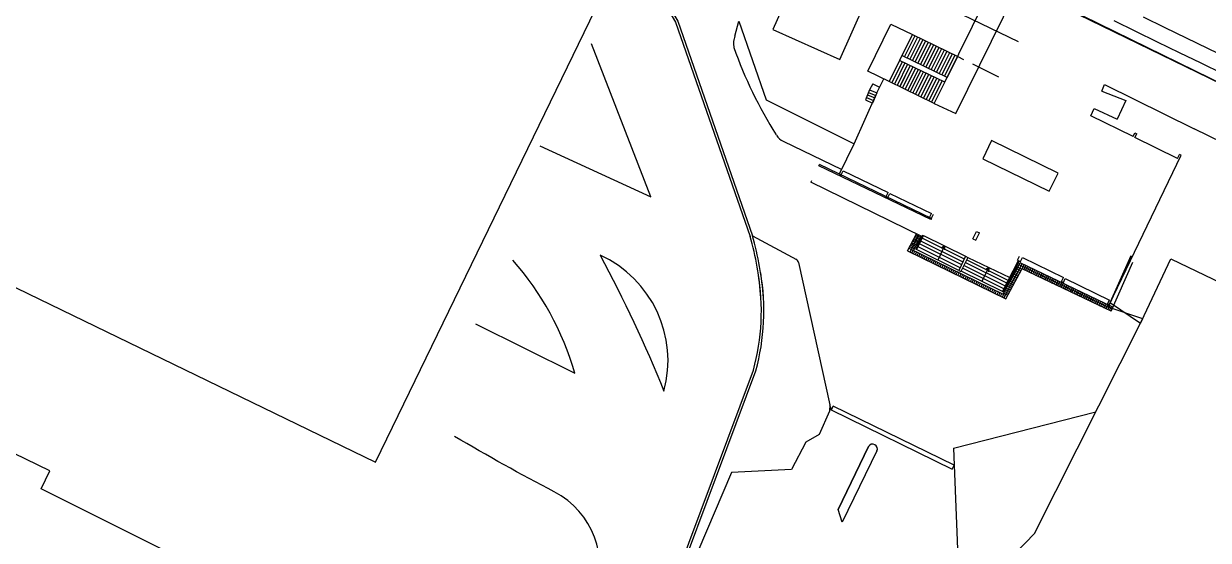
# Model space of a CAD drawing. Header units: metres. Extents: x 320405 to 332543, y 7395686 to 7410003.
# Drawn here: x 325873.4 to 325993.3, y 7397498.1 to 7397550.4 of the extents above; entities that cross this region are included whole.
import ezdxf

# ---------------------------------------------------------------- set-up
doc = ezdxf.new("R2010")
doc.units = ezdxf.units.M
doc.header["$LTSCALE"] = 10
doc.header["$MEASUREMENT"] = 0
doc.linetypes.add('CONTINUO', pattern=[0])
for name, color, linetype in [('Edificações', 30, 'Continuous'), ('T-ALVENARIA', 45, 'CONTINUO'), ('T-CATRACA', 45, 'CONTINUO'), ('T-CIMENTADO', 252, 'Continuous'), ('T-ESCADA', 45, 'CONTINUO'), ('T-GRELHA', 252, 'CONTINUO'), ('T-GUIA', 230, 'Continuous'), ('T-MURETA', 45, 'CONTINUO'), ('T-MURO', 30, 'CONTINUO'), ('T-PLATAFORMA', 45, 'CONTINUO'), ('T-PORTAO', 45, 'CONTINUO'), ('T-TRILHO', 20, 'CONTINUO'), ('Vias Primárias', 230, 'Continuous')]:
    doc.layers.add(name, color=color, linetype=linetype)

# ---------------------------------------------------------------- blocks, each defined once
blk = doc.blocks.new('topografia ÁGUA BRANCA - LAPA_X')
at = {"layer": 'T-ALVENARIA', "flags": 128}
blk.add_lwpolyline([(153309.29, 253400.21), (153306.79, 253394.59), (153313.58, 253391.57), (153316.08, 253397.19), (153309.29, 253400.21)], close=True, dxfattribs=at)
for points in [[(153318.57, 253389.35), (153316.43, 253390.41), (153318.74, 253395.17)], [(153340.11, 253388.42), (153340.38, 253389.08)], [(153340.11, 253388.42), (153342.54, 253387.48)], [(153315.05, 253383.03), (153317.25, 253388.02)], [(153342.54, 253387.48), (153341.65, 253385.57)], [(153339.01, 253385.92), (153339.35, 253386.64)], [(153343.28, 253383.81), (153339.01, 253385.92)], [(153339.35, 253386.64), (153341.65, 253385.57)], [(153343.28, 253383.81), (153343.47, 253384.19)], [(153343.46, 253383.72), (153343.65, 253384.1)], [(153347.77, 253381.6), (153343.46, 253383.72)], [(153343.47, 253384.19), (153343.65, 253384.1)], [(153313.57, 253379.98), (153315.05, 253383.03)], [(153340.9, 253366.77), (153348.15, 253381.93)], [(153347.77, 253381.6), (153347.97, 253382.01)], [(153348.15, 253381.93), (153347.97, 253382.01)], [(153332.11, 253371.55), (153336.26, 253369.53)], [(153340.9, 253366.77), (153343.11, 253371.76)], [(153344.18, 253365.14), (153347.12, 253371.45)], [(153347.12, 253371.45), (153368.44, 253361.24)], [(153336.07, 253369.12), (153336.26, 253369.53)], [(153336.07, 253369.12), (153336.25, 253369.04)], [(153336.25, 253369.04), (153336.44, 253369.44)], [(153336.44, 253369.44), (153340.92, 253367.26)], [(153340.72, 253366.86), (153340.92, 253367.26)], [(153340.72, 253366.86), (153340.9, 253366.77)]]:
    blk.add_lwpolyline(points, dxfattribs=at)
at = {"layer": 'T-ALVENARIA', "color": 45, "flags": 128}
for points in [[(153313.57, 253379.98), (153313.75, 253379.89)], [(153313.75, 253379.89), (153313.95, 253380.29)], [(153313.95, 253380.29), (153318.48, 253378.11)], [(153318.28, 253377.7), (153318.48, 253378.11)], [(153318.28, 253377.7), (153318.46, 253377.61)], [(153318.46, 253377.61), (153318.66, 253378.02)], [(153318.66, 253378.02), (153322.89, 253375.98)], [(153322.69, 253375.57), (153322.89, 253375.98)], [(153322.69, 253375.57), (153322.87, 253375.49)], [(153323.07, 253375.89), (153322.87, 253375.49)], [(153327.08, 253373.45), (153327.44, 253374.19)], [(153327.39, 253373.31), (153327.75, 253374.04)], [(153327.44, 253374.19), (153327.75, 253374.04)], [(153327.08, 253373.45), (153327.39, 253373.31)], [(153331.6, 253371.29), (153331.8, 253371.7)], [(153331.6, 253371.29), (153331.91, 253371.14)], [(153331.91, 253371.14), (153332.11, 253371.55)]]:
    blk.add_lwpolyline(points, dxfattribs=at)
at = {"layer": 'T-CATRACA', "linetype": 'CONTINUO', "flags": 128}
blk.add_lwpolyline([(153335.69, 253380.11), (153328.96, 253383.4), (153328.06, 253381.54), (153334.78, 253378.26), (153335.69, 253380.11)], close=True, dxfattribs=at)
at = {"layer": 'T-CIMENTADO', "flags": 128}
for points in [[(153317.33, 253388.2), (153318.03, 253389.62)], [(153316.92, 253389.12), (153316.59, 253388.51)], [(153316.92, 253389.12), (153317.61, 253388.78)]]:
    blk.add_lwpolyline(points, dxfattribs=at)
at = {"layer": 'T-CIMENTADO', "linetype": 'CONTINUO', "flags": 128}
blk.add_lwpolyline([(153256.22, 253332.07), (153243.65, 253338.22), (153245.35, 253341.7), (153232.81, 253347.96), (153233.69, 253349.76), (153225.18, 253353.88)], dxfattribs=at)
at = {"layer": 'T-ESCADA', "flags": 128}
for points in [[(153320.93, 253394.13), (153319.85, 253392)], [(153320.13, 253391.86), (153321.2, 253394)], [(153320.4, 253391.73), (153321.47, 253393.87)], [(153320.67, 253391.6), (153321.74, 253393.74)], [(153320.94, 253391.47), (153322.01, 253393.61)], [(153321.21, 253391.34), (153322.28, 253393.48)], [(153321.48, 253391.2), (153322.55, 253393.35)], [(153321.75, 253391.07), (153322.82, 253393.21)], [(153322.02, 253390.94), (153323.09, 253393.08)], [(153322.29, 253390.81), (153323.36, 253392.95)], [(153322.29, 253390.81), (153323.36, 253392.95)], [(153322.56, 253390.68), (153323.63, 253392.82)], [(153322.56, 253390.68), (153323.63, 253392.82)], [(153319.85, 253392), (153319.63, 253391.49)], [(153324.45, 253389.76), (153319.85, 253392)], [(153322.83, 253390.55), (153323.9, 253392.69)], [(153322.83, 253390.55), (153323.9, 253392.69)], [(153323.1, 253390.41), (153324.17, 253392.56)], [(153323.1, 253390.42), (153324.17, 253392.56)], [(153323.37, 253390.28), (153324.44, 253392.43)], [(153323.37, 253390.29), (153324.44, 253392.43)], [(153323.64, 253390.15), (153324.71, 253392.3)], [(153323.91, 253390.02), (153324.98, 253392.17)], [(153323.91, 253390.02), (153324.98, 253392.17)], [(153324.18, 253389.89), (153325.25, 253392.04)], [(153324.18, 253389.89), (153325.25, 253392.04)], [(153324.45, 253389.76), (153325.52, 253391.91)], [(153324.45, 253389.76), (153325.52, 253391.91)], [(153324.45, 253389.76), (153325.52, 253391.91)], [(153319.63, 253391.49), (153318.57, 253389.35)], [(153319.64, 253391.5), (153318.58, 253389.37)], [(153319.9, 253391.36), (153318.84, 253389.22)], [(153319.9, 253391.36), (153318.84, 253389.24)], [(153320.17, 253391.23), (153319.11, 253389.09)], [(153320.44, 253391.1), (153319.38, 253388.96)], [(153324.2, 253389.28), (153319.63, 253391.49)], [(153320.71, 253390.97), (153319.65, 253388.83)], [(153320.71, 253390.97), (153319.65, 253388.84)], [(153320.71, 253390.97), (153319.65, 253388.84)], [(153320.98, 253390.83), (153319.92, 253388.7)], [(153321.25, 253390.7), (153320.19, 253388.57)], [(153321.52, 253390.57), (153320.46, 253388.44)], [(153320.71, 253388.32), (153321.77, 253390.45)], [(153323.14, 253387.14), (153318.57, 253389.35)], [(153320.98, 253388.19), (153322.04, 253390.32)], [(153321.25, 253388.06), (153322.31, 253390.19)], [(153321.53, 253387.95), (153322.58, 253390.06)], [(153321.79, 253387.8), (153322.85, 253389.93)], [(153322.06, 253387.67), (153323.12, 253389.8)], [(153322.33, 253387.54), (153323.39, 253389.67)], [(153322.6, 253387.41), (153323.66, 253389.54)], [(153322.87, 253387.28), (153323.94, 253389.41)], [(153323.14, 253387.14), (153324.2, 253389.28)], [(153316.59, 253388.51), (153316.17, 253387.48)], [(153316.49, 253388.25), (153317.22, 253387.94)], [(153316.59, 253388.51), (153317.33, 253388.2)], [(153317.33, 253388.2), (153316.9, 253387.17)], [(153316.17, 253387.48), (153316.9, 253387.17)], [(153316.27, 253387.74), (153317.01, 253387.43)], [(153316.38, 253387.99), (153317.12, 253387.69)]]:
    blk.add_lwpolyline(points, dxfattribs=at)
at = {"layer": 'T-ESCADA', "color": 45, "flags": 128}
for points in [[(153322.07, 253373.76), (153326.35, 253371.67)], [(153325.81, 253370.51), (153321.53, 253372.63)], [(153325.95, 253370.79), (153321.66, 253372.91)], [(153326.09, 253371.08), (153321.8, 253373.2)], [(153326.23, 253371.36), (153321.93, 253373.49)], [(153324.21, 253372.72), (153323.53, 253371.28)], [(153324.21, 253372.72), (153323.88, 253372.48)], [(153324.21, 253372.72), (153324.21, 253372.3)], [(153325.67, 253370.22), (153321.39, 253372.34)], [(153330.67, 253369.22), (153326.44, 253371.3)], [(153326.56, 253371.55), (153330.83, 253369.53)], [(153325.67, 253370.22), (153325.88, 253370.12)], [(153330.1, 253368.11), (153325.9, 253370.17)], [(153330.23, 253368.39), (153326.04, 253370.45)], [(153330.38, 253368.66), (153326.17, 253370.73)], [(153330.53, 253368.94), (153326.31, 253371.02)], [(153328.7, 253370.54), (153328, 253369.14)], [(153328.7, 253370.54), (153328.36, 253370.29)], [(153328.7, 253370.54), (153328.68, 253370.08)]]:
    blk.add_lwpolyline(points, dxfattribs=at)
at = {"layer": 'T-GRELHA', "flags": 128}
for points in [[(153320.47, 253372.22), (153321.36, 253373.94)], [(153320.72, 253372.1), (153321.61, 253373.82)], [(153321.07, 253372.23), (153321.83, 253373.71)], [(153321.23, 253373.7), (153321.71, 253373.47)], [(153321.3, 253373.83), (153321.78, 253373.6)], [(153320.6, 253372.46), (153330.17, 253367.83)], [(153320.68, 253372.63), (153321.16, 253372.4)], [(153320.75, 253372.77), (153321.22, 253372.54)], [(153320.82, 253372.9), (153321.3, 253372.67)], [(153320.89, 253373.03), (153321.36, 253372.8)], [(153320.96, 253373.17), (153321.43, 253372.94)], [(153321.03, 253373.3), (153321.5, 253373.07)], [(153321.1, 253373.43), (153321.57, 253373.2)], [(153321.16, 253373.57), (153321.64, 253373.34)], [(153320.47, 253372.22), (153330.43, 253367.38)], [(153320.9, 253372.01), (153321.03, 253372.25)], [(153321.08, 253371.92), (153321.21, 253372.16)], [(153321.26, 253371.84), (153321.39, 253372.08)], [(153321.44, 253371.75), (153321.57, 253371.99)], [(153321.62, 253371.66), (153321.75, 253371.9)], [(153321.8, 253371.57), (153321.93, 253371.82)], [(153321.98, 253371.49), (153322.11, 253371.73)], [(153322.16, 253371.4), (153322.29, 253371.64)], [(153322.34, 253371.31), (153322.47, 253371.55)], [(153322.52, 253371.22), (153322.65, 253371.47)], [(153322.7, 253371.14), (153322.83, 253371.38)], [(153322.88, 253371.05), (153323.01, 253371.29)], [(153340.9, 253366.72), (153343.1, 253371.71)], [(153323.06, 253370.96), (153323.19, 253371.21)], [(153323.24, 253370.87), (153323.37, 253371.12)], [(153323.42, 253370.79), (153323.55, 253371.03)], [(153323.6, 253370.7), (153323.73, 253370.95)], [(153323.78, 253370.61), (153323.91, 253370.86)], [(153323.96, 253370.52), (153324.09, 253370.77)], [(153324.14, 253370.44), (153324.27, 253370.68)], [(153324.32, 253370.35), (153324.45, 253370.59)], [(153324.5, 253370.26), (153324.63, 253370.51)], [(153324.68, 253370.17), (153324.81, 253370.42)], [(153324.86, 253370.08), (153324.99, 253370.34)], [(153325.04, 253370), (153325.17, 253370.25)], [(153325.22, 253369.91), (153325.35, 253370.16)], [(153325.4, 253369.82), (153325.53, 253370.08)], [(153330.17, 253367.83), (153331.88, 253371.01)], [(153330.22, 253367.48), (153332.08, 253370.92)], [(153330.43, 253367.38), (153332.28, 253370.81)], [(153331.35, 253370.04), (153331.75, 253369.84)], [(153331.45, 253370.21), (153331.85, 253370.02)], [(153331.54, 253370.39), (153331.94, 253370.2)], [(153331.64, 253370.57), (153332.04, 253370.37)], [(153341.19, 253366.34), (153331.77, 253370.81)], [(153341.27, 253366.54), (153331.87, 253371.01)], [(153341.08, 253366.12), (153332.06, 253370.4)], [(153332.24, 253370.32), (153332.46, 253370.73)], [(153332.42, 253370.23), (153332.64, 253370.64)], [(153332.6, 253370.14), (153332.82, 253370.56)], [(153332.78, 253370.06), (153333, 253370.47)], [(153332.96, 253369.97), (153333.18, 253370.39)], [(153333.14, 253369.89), (153333.36, 253370.3)], [(153333.32, 253369.8), (153333.54, 253370.21)], [(153333.5, 253369.71), (153333.72, 253370.13)], [(153333.68, 253369.63), (153333.91, 253370.04)], [(153341.08, 253366.12), (153343.29, 253371.1)], [(153325.58, 253369.73), (153325.71, 253369.99)], [(153325.76, 253369.65), (153325.89, 253369.9)], [(153325.94, 253369.56), (153326.07, 253369.81)], [(153326.12, 253369.47), (153326.25, 253369.73)], [(153326.3, 253369.38), (153326.43, 253369.64)], [(153326.48, 253369.3), (153326.61, 253369.55)], [(153326.66, 253369.21), (153326.79, 253369.47)], [(153326.84, 253369.12), (153326.97, 253369.38)], [(153327.02, 253369.03), (153327.15, 253369.29)], [(153327.2, 253368.95), (153327.33, 253369.21)], [(153327.38, 253368.86), (153327.51, 253369.12)], [(153327.56, 253368.77), (153327.69, 253369.03)], [(153327.74, 253368.68), (153327.87, 253368.94)], [(153327.92, 253368.6), (153328.05, 253368.86)], [(153330.79, 253368.98), (153331.19, 253368.79)], [(153330.88, 253369.16), (153331.28, 253368.96)], [(153330.98, 253369.33), (153331.38, 253369.14)], [(153331.07, 253369.51), (153331.47, 253369.31)], [(153331.16, 253369.69), (153331.56, 253369.49)], [(153331.26, 253369.86), (153331.66, 253369.67)], [(153333.86, 253369.54), (153334.09, 253369.96)], [(153334.05, 253369.46), (153334.27, 253369.87)], [(153334.23, 253369.37), (153334.45, 253369.78)], [(153334.41, 253369.29), (153334.63, 253369.7)], [(153334.59, 253369.2), (153334.81, 253369.61)], [(153334.77, 253369.11), (153334.99, 253369.53)], [(153334.95, 253369.03), (153335.17, 253369.44)], [(153335.13, 253368.94), (153335.35, 253369.35)], [(153335.31, 253368.86), (153335.53, 253369.27)], [(153335.49, 253368.77), (153335.71, 253369.18)], [(153335.67, 253368.68), (153335.9, 253369.1)], [(153335.85, 253368.6), (153336.08, 253369.01)], [(153336.04, 253368.51), (153336.26, 253368.92)], [(153336.22, 253368.43), (153336.44, 253368.84)], [(153328.1, 253368.51), (153328.23, 253368.77)], [(153328.28, 253368.42), (153328.41, 253368.68)], [(153328.46, 253368.33), (153328.59, 253368.6)], [(153328.64, 253368.25), (153328.77, 253368.51)], [(153328.82, 253368.16), (153328.95, 253368.42)], [(153329, 253368.07), (153329.13, 253368.34)], [(153329.18, 253367.98), (153329.31, 253368.25)], [(153329.36, 253367.9), (153329.49, 253368.16)], [(153329.54, 253367.81), (153329.67, 253368.07)], [(153329.72, 253367.72), (153329.85, 253367.99)], [(153329.9, 253367.63), (153330.03, 253367.9)], [(153330.08, 253367.55), (153330.26, 253367.9)], [(153330.22, 253367.92), (153330.62, 253367.73)], [(153330.25, 253367.46), (153330.44, 253367.81)], [(153330.31, 253368.1), (153330.7, 253367.91)], [(153330.41, 253368.28), (153330.79, 253368.09)], [(153330.5, 253368.45), (153330.9, 253368.26)], [(153330.6, 253368.63), (153331, 253368.43)], [(153330.69, 253368.8), (153331.09, 253368.61)], [(153336.4, 253368.34), (153336.62, 253368.75)], [(153336.58, 253368.25), (153336.8, 253368.67)], [(153336.76, 253368.17), (153336.98, 253368.58)], [(153336.94, 253368.08), (153337.16, 253368.5)], [(153337.12, 253368), (153337.34, 253368.41)], [(153337.3, 253367.91), (153337.52, 253368.32)], [(153337.48, 253367.82), (153337.7, 253368.24)], [(153337.66, 253367.74), (153337.89, 253368.15)], [(153337.84, 253367.65), (153338.07, 253368.07)], [(153338.02, 253367.57), (153338.25, 253367.98)], [(153338.21, 253367.48), (153338.43, 253367.89)], [(153338.39, 253367.4), (153338.61, 253367.81)], [(153338.57, 253367.31), (153338.79, 253367.72)], [(153338.75, 253367.22), (153338.97, 253367.64)], [(153338.93, 253367.14), (153339.15, 253367.55)], [(153339.11, 253367.05), (153339.33, 253367.46)], [(153339.29, 253366.97), (153339.51, 253367.38)], [(153339.47, 253366.88), (153339.69, 253367.29)], [(153339.65, 253366.79), (153339.88, 253367.21)], [(153339.83, 253366.71), (153340.06, 253367.12)], [(153340.01, 253366.62), (153340.24, 253367.03)], [(153340.2, 253366.54), (153340.42, 253366.95)], [(153340.38, 253366.45), (153340.6, 253366.86)], [(153340.56, 253366.36), (153340.78, 253366.78)], [(153340.74, 253366.28), (153340.96, 253366.69)], [(153340.92, 253366.19), (153341.14, 253366.61)]]:
    blk.add_lwpolyline(points, dxfattribs=at)
at = {"layer": 'T-GRELHA', "linetype": 'CONTINUO', "flags": 128}
blk.add_lwpolyline([(153325.21, 253350.52), (153312.95, 253356.47), (153312.75, 253356.08), (153325.02, 253350.12), (153325.21, 253350.52)], dxfattribs=at)
at = {"layer": 'T-GUIA', "ltscale": 5, "flags": 128}
for points in [[(153302.94, 253393.92), (153303.33, 253395.44)], [(153302.94, 253393.92), (153302.87, 253393.66)], [(153307.84, 253383.3), (153313.8, 253380.44)], [(153304.77, 253373.71), (153309.22, 253371.31)], [(153309.42, 253371.01), (153312.64, 253356.6)], [(153312.64, 253356.6), (153312.6, 253355.94), (153311.57, 253353.6), (153310.2, 253352.8), (153308.76, 253350.03), (153302.7, 253349.72), (153299.29, 253341.71), (153294.08, 253327.31), (153289.08, 253314.72)], [(153325.16, 253352.22), (153339.56, 253355.93)], [(153316.55, 253352.38), (153313.48, 253346.01)], [(153313.48, 253346.01), (153316.55, 253352.38)], [(153325.16, 253352.22), (153325.21, 253350.52), (153325.64, 253340.33), (153330.48, 253340.58)], [(153317.41, 253351.94), (153313.91, 253344.72)], [(153313.91, 253344.72), (153313.48, 253346.01)]]:
    blk.add_lwpolyline(points, dxfattribs=at)
at = {"layer": 'T-GUIA', "ltscale": 5}
for centre, radius, start, end in [((153304.71, 253393.19), 1.9, 165.5646, 200.0784), ((153345.33, 253408.04), 45.15, 199.7659, 212.258), ((153308.58, 253384.77), 1.65, 212.3341, 244.3869), ((153308.93, 253370.9), 0.5, 12.591, 61.7212), ((153310.38, 253355.71), 2.42, 8.3509, 21.4415), ((153316.97, 253352.14), 0.484, 334.9549, 149.7486), ((153316.97, 253352.14), 0.484, 334.9549, 149.7486)]:
    blk.add_arc(centre, radius, start, end, dxfattribs=at)
at = {"layer": 'T-MURETA', "color": 45, "flags": 128}
for points in [[(153324.2, 253389.28), (153334.02, 253409.29)], [(153325.32, 253386.11), (153336.16, 253408.23)], [(153323.14, 253387.14), (153325.32, 253386.11)], [(153311.46, 253380.8), (153311.53, 253380.94)], [(153322.88, 253375.5), (153311.53, 253380.94)], [(153322.82, 253375.37), (153311.46, 253380.8)], [(153310.72, 253379.28), (153310.65, 253379.14)], [(153321.91, 253373.67), (153310.65, 253379.14)], [(153322.88, 253375.5), (153322.82, 253375.37)], [(153321.98, 253373.81), (153321.3, 253372.38)], [(153322.07, 253373.76), (153321.39, 253372.34)], [(153321.39, 253372.34), (153321.3, 253372.38)], [(153326.35, 253371.67), (153325.67, 253370.22)], [(153326.56, 253371.55), (153325.88, 253370.12)], [(153326.35, 253371.67), (153326.56, 253371.55)], [(153330.1, 253368.11), (153331.71, 253371.24)], [(153330.18, 253368.06), (153331.8, 253371.2)], [(153330.1, 253368.11), (153330.18, 253368.06)]]:
    blk.add_lwpolyline(points, dxfattribs=at)
at = {"layer": 'T-MURETA', "flags": 128}
for points in [[(153292.26, 253401.24), (153294.15, 253399.62), (153295.93, 253397.53), (153297.16, 253395.43), (153304.77, 253373.71)], [(153331.65, 253393.38), (153321.29, 253398.42), (153314.86, 253401.5)], [(153292.1, 253401.05), (153293.98, 253399.44), (153295.73, 253397.38), (153296.93, 253395.32), (153304.53, 253373.63)]]:
    blk.add_lwpolyline(points, dxfattribs=at)
at = {"layer": 'T-MURETA', "linetype": 'CONTINUO', "flags": 128}
for points in [[(153288.15, 253314.64), (153293.12, 253328.37), (153304.89, 253360.1)], [(153288.39, 253314.55), (153293.35, 253328.28), (153305.13, 253360.02)]]:
    blk.add_lwpolyline(points, dxfattribs=at)
at = {"layer": 'T-MURETA'}
for centre, radius, start, end in [((153276.28, 253365.41), 29.42, 3.8387, 16.2505), ((153276.28, 253365.41), 29.67, 3.8387, 16.2505), ((153282.44, 253366.09), 23.24, 345.016, 9.4758), ((153282.44, 253366.09), 23.49, 345.016, 9.4758)]:
    blk.add_arc(centre, radius, start, end, dxfattribs=at)
at = {"layer": 'T-MURO', "flags": 128}
for points in [[(153303.33, 253395.44), (153306.12, 253387.46)], [(153318.74, 253395.17), (153320.93, 253394.13), (153325.52, 253391.91), (153326.11, 253391.61)], [(153327, 253391.17), (153329.65, 253389.86)], [(153340.38, 253389.08), (153349.45, 253384.62)], [(153306.12, 253387.46), (153315.05, 253383.03)], [(153374.03, 253372.68), (153349.45, 253384.62)], [(153333.36, 253343.59), (153344.18, 253365.14)]]:
    blk.add_lwpolyline(points, dxfattribs=at)
at = {"layer": 'T-MURO', "linetype": 'CONTINUO', "flags": 128}
blk.add_lwpolyline([(153330.48, 253340.58), (153333.36, 253343.59)], dxfattribs=at)
at = {"layer": 'T-PLATAFORMA', "flags": 128}
blk.add_lwpolyline([(153194.04, 253465.43), (153194.42, 253466.1), (153196.14, 253465.25), (153204.84, 253461), (153220.54, 253453.39), (153244.09, 253441.86), (153263.16, 253432.62), (153282.31, 253423.27), (153305.07, 253412.17), (153322.32, 253403.79), (153338.17, 253396.05), (153352.73, 253388.95), (153371.2, 253379.94), (153392.99, 253369.32), (153414.92, 253358.8)], dxfattribs=at)
at = {"layer": 'T-PLATAFORMA', "ltscale": 5}
blk.add_lwpolyline([(153414.92, 253358.8), (153194.23, 253465.62)], dxfattribs=at)
at = {"layer": 'T-PORTAO', "flags": 128}
for points in [[(153340.79, 253366.55), (153340.9, 253366.77)], [(153344.29, 253365.35), (153340.79, 253366.55)], [(153341.01, 253366.99), (153344.07, 253364.91)], [(153344.07, 253364.91), (153344.29, 253365.35)]]:
    blk.add_lwpolyline(points, dxfattribs=at)
at = {"layer": 'T-TRILHO', "ltscale": 5}
for points in [[(153352.37, 253390.18), (153350.16, 253391.25), (153347.95, 253392.32), (153345.74, 253393.39), (153343.54, 253394.46), (153341.33, 253395.52)], [(153352.99, 253391.72), (153350.84, 253392.76), (153348.68, 253393.8), (153346.51, 253394.85), (153344.32, 253395.91)]]:
    blk.add_lwpolyline(points, dxfattribs=at)

msp = doc.modelspace()

# ---------------------------------------------------------------- linework, layer by layer
at = {"layer": 'Edificações'}
msp.add_lwpolyline([(325825.96, 7397608), (325804.5, 7397556.71), (325909.02, 7397505.97), (325933.6, 7397556.61)], close=True, dxfattribs=at)
at = {"layer": 'Vias Primárias'}
msp.add_lwpolyline([(325925.66, 7397538.02), (325936.89, 7397532.86), (325930.89, 7397548.36)], dxfattribs=at)
msp.add_lwpolyline([(325931.78, 7397526.95, -0.025654), (325938.23, 7397513.18, 0.366152)], format="xyb", close=True, dxfattribs=at)
for points in [[(325919.16, 7397520), (325929.22, 7397515, 0.109566), (325922.94, 7397526.44, 0.634677)], [(325923.3, 7397472.03), (325924.97, 7397474.36, -0.018829), (325931.17, 7397492.28, 0.382593), (325927.13, 7397502.98, -0.013687), (325917.04, 7397508.59)]]:
    msp.add_lwpolyline(points, format="xyb", dxfattribs=at)

# ---------------------------------------------------------------- block references
at = {"rotation": 359.8966389496373}
msp.add_blockref('topografia ÁGUA BRANCA - LAPA_X', (172185.59, 7144432.18), dxfattribs=at)

doc.saveas('drawing.dxf')
